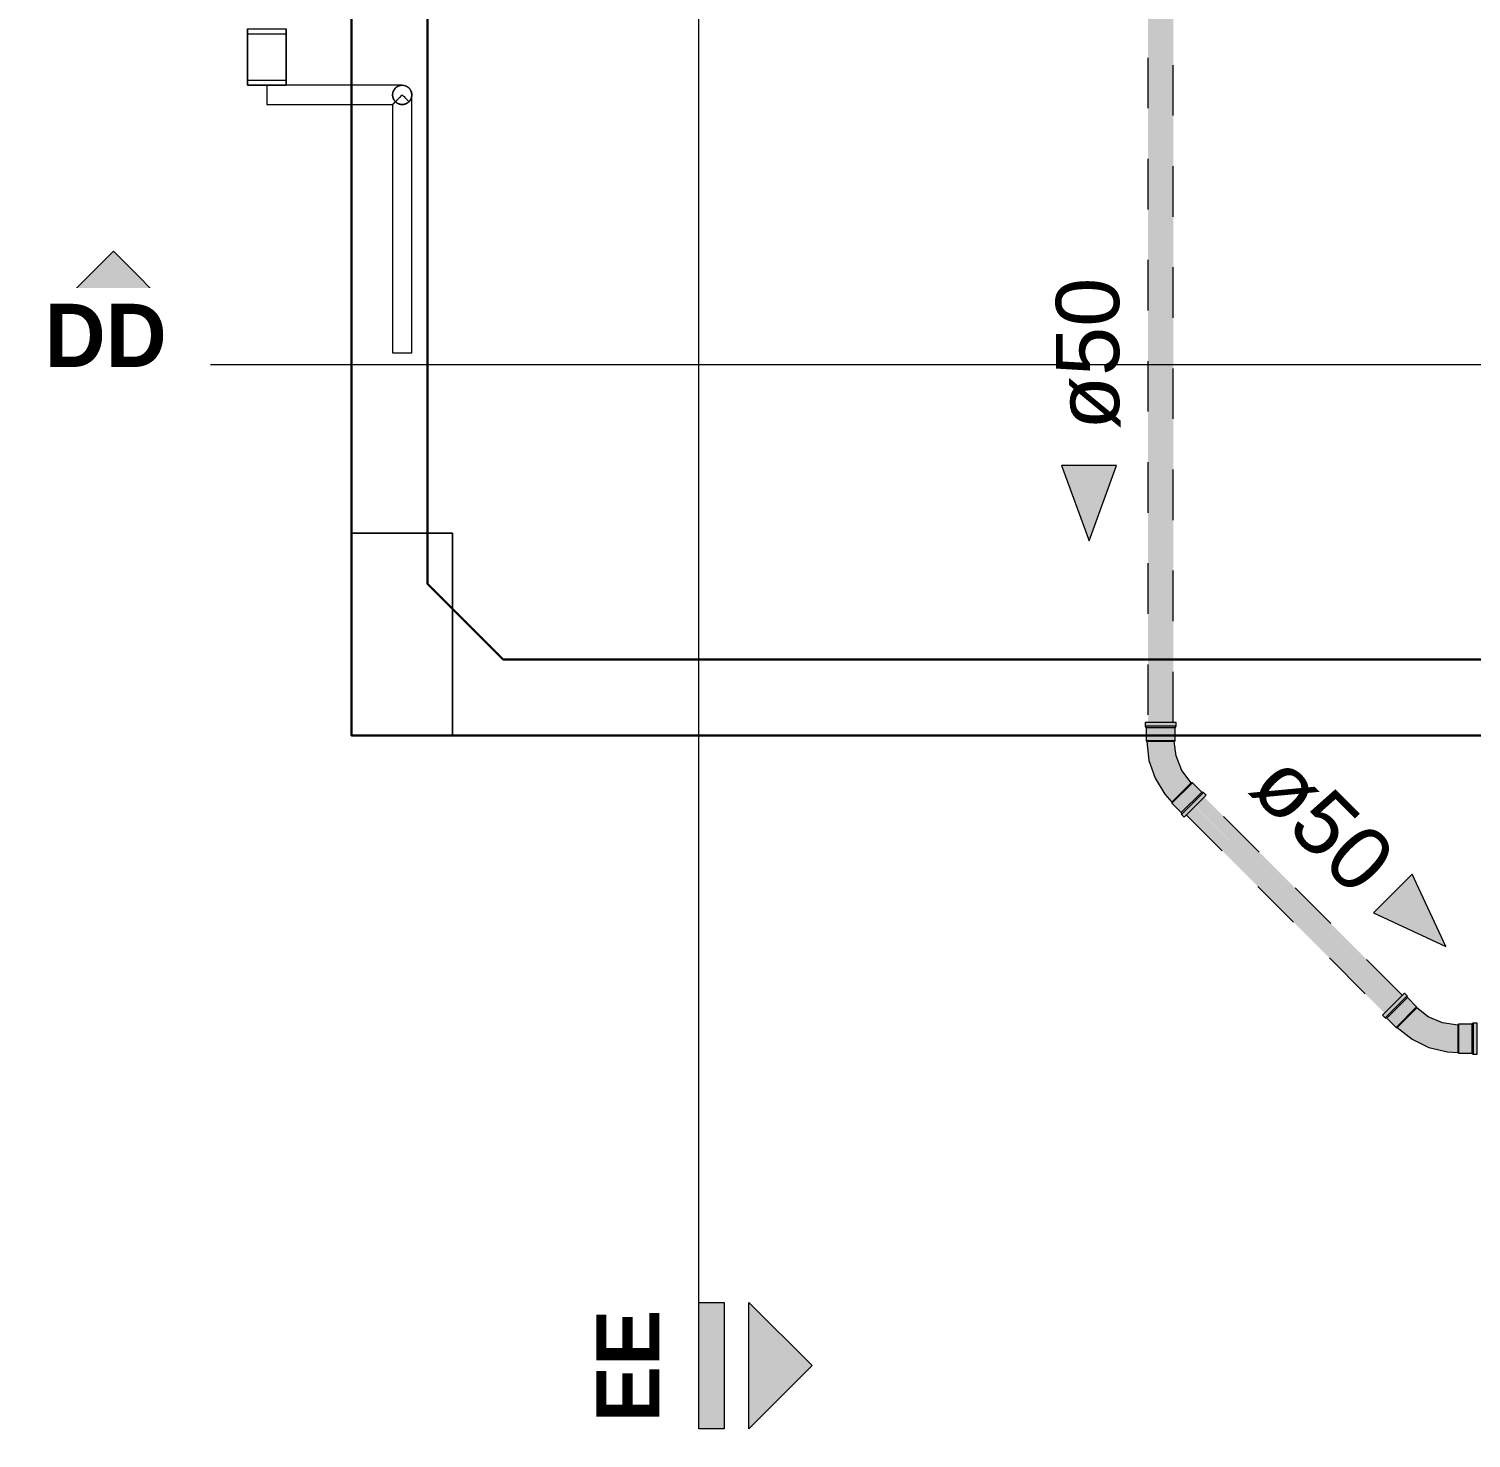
# Model space of a CAD drawing. Header units: metres. Extents: x 147 to 427, y -16 to 162.
# Drawn here: x 146.805 to 149.657, y 92.252 to 95.039 of the extents above; entities that cross this region are included whole.
import ezdxf

# ---------------------------------------------------------------- set-up
doc = ezdxf.new("R2010")
doc.units = ezdxf.units.M
doc.linetypes.add('Aligning Line', pattern=[0.012, 0.006, -0.006])
doc.layers.add('1053_ARQ_BASE_MATADOURO_dwg', color=7, linetype='Continuous', lineweight=5, true_color=0x767676)
doc.layers.add('A-FLOR', color=7, linetype='Continuous', lineweight=9, true_color=0x007f00)
for name, color, linetype, lineweight in [('A-DETL-GENF', 7, 'Continuous', 5), ('A-PAREDE', 7, 'Continuous', 30), ('G-ANNO-SYMB', 7, 'Continuous', 5), ('G-ANNO-TEXT', 7, 'Continuous', 5), ('P-PIPE', 7, 'Continuous', 5), ('P-PIPE-IDEN', 7, 'Continuous', 5), ('Q-SPCQ', 7, 'Continuous', 5), ('S-COLS', 7, 'Continuous', 5)]:
    doc.layers.add(name, color=color, linetype=linetype, lineweight=lineweight)
doc.styles.add('Arial_25', font='arial.ttf', dxfattribs={"height": 0.125})
doc.styles.add('Century Gothic_B', font='GOTHICB.TTF', dxfattribs={"height": 0.125})

# ---------------------------------------------------------------- blocks, each defined once
blk = doc.blocks.new('Pilar retangular - 20 x 40 cm-4014565-RESERVATÓRIOS TÉRREO')
at = {"layer": 'A-DETL-GENF', "color": 253, "true_color": 0xaaaaaa}
for p, q in [((0.1, 0.2), (-0.1, 0.2)), ((-0.1, 0.2), (-0.1, -0.2)), ((0.1, -0.2), (0.1, 0.2)), ((-0.1, -0.2), (0.1, -0.2))]:
    blk.add_line(p, q, dxfattribs=at)
at = {"layer": 'S-COLS', "color": 253, "true_color": 0xacaaae}
for p, q in [((0.1, 0.2), (-0.1, 0.2)), ((-0.1, 0.2), (-0.1, -0.2)), ((0.1, -0.2), (0.1, 0.2)), ((-0.1, -0.2), (0.1, -0.2))]:
    blk.add_line(p, q, dxfattribs=at)
at = {"layer": 'S-COLS', "color": 253, "true_color": 0xadaab1}
for p, q in [((-0.1, -0.2), (-0.1, 0.2)), ((-0.1, 0.2), (0.1, 0.2)), ((0.1, 0.2), (0.1, -0.2)), ((0.1, -0.2), (-0.1, -0.2))]:
    blk.add_line(p, q, dxfattribs=at)
blk = doc.blocks.new('Escada de mão - Padrão-3987826-RESERVATÓRIOS TÉRREO')
at = {"layer": 'Q-SPCQ', "color": 254, "true_color": 0xeaeaea}
for p, q in [((-0.3141, 0.3058), (-0.3041, 0.3058)), ((-0.3141, 0.2296), (-0.3141, 0.3058)), ((-0.3041, 0.3058), (-0.2025, 0.3058)), ((-0.3041, 0.3058), (-0.3041, 0.2296)), ((-0.2025, 0.3058), (-0.2025, 0.2296)), ((-0.3522, 0.2677), (-0.3522, 0.019)), ((-0.3332, 0.2677), (-0.3522, 0.2677)), ((-0.3141, 0.2677), (-0.3332, 0.2677)), ((-0.3141, 0), (-0.3141, 0.2296)), ((-0.3041, 0.2296), (-0.3141, 0.2296)), ((-0.2025, 0.2296), (-0.3041, 0.2296)), ((-0.8431, 0.019), (-0.8431, -0.0191)), ((-0.3522, 0.019), (-0.8431, 0.019)), ((-0.8431, -0.0191), (-0.3332, -0.0191))]:
    blk.add_line(p, q, dxfattribs=at)
at = {"layer": 'Q-SPCQ', "color": 7, "true_color": 0xeeeeee}
for p, q in [((-0.2125, 0.3058), (-0.3141, 0.3058)), ((-0.3141, 0.3058), (-0.3141, 0.2677)), ((-0.3041, 0.3058), (-0.3041, 0.2296)), ((-0.2025, 0.3058), (-0.2125, 0.3058)), ((-0.2125, 0.3058), (-0.2125, 0.2296)), ((-0.2125, 0.3058), (-0.2125, 0.2296)), ((-0.2025, 0.3058), (-0.2025, 0.2777)), ((-0.3522, 0.2677), (-0.3522, 0.019)), ((-0.3141, 0.2677), (-0.3522, 0.2677)), ((-0.3332, 0.2677), (-0.3522, 0.2677)), ((-0.3141, 0.2677), (-0.3332, 0.2677)), ((-0.3141, 0.2296), (-0.3141, 0.2677)), ((-0.2025, 0.2777), (-0.2025, 0.2577)), ((-0.2025, 0.2577), (-0.2025, 0.2296)), ((-0.3141, 0), (-0.3141, 0.2296)), ((-0.3141, 0.2296), (-0.2125, 0.2296)), ((-0.2125, 0.2296), (-0.2025, 0.2296)), ((-0.8431, 0.019), (-0.8431, -0.0191)), ((-0.8431, 0.019), (-0.8431, -0.0191)), ((-0.3522, 0.019), (-0.8431, 0.019)), ((-0.8431, -0.0191), (-0.3332, -0.0191))]:
    blk.add_line(p, q, dxfattribs=at)
at = {"layer": 'Q-SPCQ', "color": 7, "true_color": 0xf1f1f1}
for p, q in [((-0.3516, 0.2677), (-0.3522, 0.2677)), ((-0.3141, 0.2677), (-0.3516, 0.2677)), ((-0.3141, 0.2296), (-0.3141, 0.2677)), ((-0.2025, 0.2777), (-0.2025, 0.2651)), ((-0.2025, 0.2777), (-0.2025, 0.2774)), ((-0.2025, 0.2774), (-0.2025, 0.2577)), ((-0.2025, 0.2651), (-0.2025, 0.2627)), ((-0.2025, 0.2627), (-0.2025, 0.2577)), ((-0.8431, 0.019), (-0.8431, 0.0049)), ((-0.8431, 0.0049), (-0.8431, 0)), ((-0.8431, 0), (-0.8431, -0.0191))]:
    blk.add_line(p, q, dxfattribs=at)
at = {"layer": 'Q-SPCQ', "color": 7, "true_color": 0xf3f3f3}
for p, q in [((-0.3141, 0.2677), (-0.3141, 0.2296)), ((-0.2025, 0.2777), (-0.2025, 0.2774)), ((-0.2025, 0.2777), (-0.2025, 0.2651)), ((-0.2025, 0.2774), (-0.2025, 0.2764)), ((-0.2025, 0.2764), (-0.2025, 0.2748)), ((-0.2025, 0.2748), (-0.2025, 0.2727)), ((-0.2025, 0.2727), (-0.2025, 0.2577)), ((-0.2025, 0.2651), (-0.2025, 0.2627)), ((-0.2025, 0.2627), (-0.2025, 0.2606)), ((-0.2025, 0.2606), (-0.2025, 0.2577))]:
    blk.add_line(p, q, dxfattribs=at)
at = {"layer": 'Q-SPCQ', "color": 7, "true_color": 0xfbfbfb}
for p, q in [((-0.2025, 0.2777), (-0.2025, 0.2703)), ((-0.2025, 0.2777), (-0.2025, 0.2577)), ((-0.2025, 0.2777), (-0.2025, 0.2774)), ((-0.2025, 0.2777), (-0.2025, 0.2577)), ((-0.2025, 0.2777), (-0.2025, 0.2774)), ((-0.2025, 0.2777), (-0.2025, 0.2774)), ((-0.2025, 0.2777), (-0.2025, 0.2748)), ((-0.2025, 0.2777), (-0.2025, 0.2774)), ((-0.2025, 0.2777), (-0.2025, 0.2774)), ((-0.2025, 0.2777), (-0.2025, 0.2774)), ((-0.2025, 0.2777), (-0.2025, 0.2774)), ((-0.2025, 0.2777), (-0.2025, 0.2748)), ((-0.2025, 0.2777), (-0.2025, 0.2774)), ((-0.2025, 0.2777), (-0.2025, 0.2577)), ((-0.2025, 0.2777), (-0.2025, 0.2748)), ((-0.2025, 0.2774), (-0.2025, 0.2727)), ((-0.2025, 0.2774), (-0.2025, 0.2764)), ((-0.2025, 0.2774), (-0.2025, 0.2727)), ((-0.2025, 0.2774), (-0.2025, 0.2748)), ((-0.2025, 0.2774), (-0.2025, 0.2764)), ((-0.2025, 0.2774), (-0.2025, 0.2764)), ((-0.2025, 0.2774), (-0.2025, 0.2764)), ((-0.2025, 0.2774), (-0.2025, 0.2727)), ((-0.2025, 0.2774), (-0.2025, 0.2748)), ((-0.2025, 0.2764), (-0.2025, 0.2727)), ((-0.2025, 0.2764), (-0.2025, 0.2577)), ((-0.2025, 0.2764), (-0.2025, 0.2577)), ((-0.2025, 0.2764), (-0.2025, 0.2727)), ((-0.2025, 0.2748), (-0.2025, 0.2727)), ((-0.2025, 0.2748), (-0.2025, 0.2703)), ((-0.2025, 0.2748), (-0.2025, 0.2703)), ((-0.2025, 0.2748), (-0.2025, 0.2727)), ((-0.2025, 0.2746), (-0.2025, 0.258)), ((-0.2025, 0.2727), (-0.2025, 0.2703)), ((-0.2025, 0.2727), (-0.2025, 0.2627)), ((-0.2025, 0.2727), (-0.2025, 0.2703)), ((-0.2025, 0.2727), (-0.2025, 0.2703)), ((-0.2025, 0.2727), (-0.2025, 0.2577)), ((-0.2025, 0.2727), (-0.2025, 0.2677)), ((-0.2025, 0.2727), (-0.2025, 0.2627)), ((-0.2025, 0.2703), (-0.2025, 0.2606)), ((-0.2025, 0.2703), (-0.2025, 0.2677)), ((-0.2025, 0.2703), (-0.2025, 0.2577)), ((-0.2025, 0.2703), (-0.2025, 0.258)), ((-0.2025, 0.2703), (-0.2025, 0.2651)), ((-0.2025, 0.2703), (-0.2025, 0.2651)), ((-0.2025, 0.2677), (-0.2025, 0.2651)), ((-0.2025, 0.2677), (-0.2025, 0.2627)), ((-0.2025, 0.2651), (-0.2025, 0.2627)), ((-0.2025, 0.2651), (-0.2025, 0.2627)), ((-0.2025, 0.2651), (-0.2025, 0.2627)), ((-0.2025, 0.2627), (-0.2025, 0.2577)), ((-0.2025, 0.2627), (-0.2025, 0.2577)), ((-0.2025, 0.2627), (-0.2025, 0.2606)), ((-0.2025, 0.2627), (-0.2025, 0.259)), ((-0.2025, 0.2627), (-0.2025, 0.2606)), ((-0.2025, 0.2627), (-0.2025, 0.258)), ((-0.2025, 0.2606), (-0.2025, 0.2577)), ((-0.2025, 0.2606), (-0.2025, 0.2577)), ((-0.2025, 0.2606), (-0.2025, 0.258)), ((-0.2025, 0.259), (-0.2025, 0.2577)), ((-0.2025, 0.258), (-0.2025, 0.2577)), ((-0.2025, 0.258), (-0.2025, 0.2577)), ((-0.2025, 0.258), (-0.2025, 0.2577))]:
    blk.add_line(p, q, dxfattribs=at)
at = {"layer": 'Q-SPCQ', "color": 7, "true_color": 0xfafafa}
for p, q in [((-0.2025, 0.2777), (-0.2025, 0.2774)), ((-0.2025, 0.2777), (-0.2025, 0.2774)), ((-0.2025, 0.2774), (-0.2025, 0.2577)), ((-0.2025, 0.2774), (-0.2025, 0.2764)), ((-0.2025, 0.2764), (-0.2025, 0.2703)), ((-0.2025, 0.2703), (-0.2025, 0.2651)), ((-0.2025, 0.2651), (-0.2025, 0.2627)), ((-0.2025, 0.2627), (-0.2025, 0.2577))]:
    blk.add_line(p, q, dxfattribs=at)
at = {"layer": 'Q-SPCQ', "color": 7, "true_color": 0xf9f9f9}
for p, q in [((-0.2025, 0.2777), (-0.2025, 0.2703)), ((-0.2025, 0.2777), (-0.2025, 0.2774)), ((-0.2025, 0.2774), (-0.2025, 0.2577)), ((-0.2025, 0.2703), (-0.2025, 0.2677)), ((-0.2025, 0.2677), (-0.2025, 0.2627)), ((-0.2025, 0.2627), (-0.2025, 0.2577))]:
    blk.add_line(p, q, dxfattribs=at)
at = {"layer": 'Q-SPCQ', "color": 7, "true_color": 0xf8f8f8}
for p, q in [((-0.2025, 0.2777), (-0.2025, 0.2577)), ((-0.2025, 0.2777), (-0.2025, 0.2651)), ((-0.2025, 0.2651), (-0.2025, 0.2577))]:
    blk.add_line(p, q, dxfattribs=at)
at = {"layer": 'Q-SPCQ', "color": 7, "true_color": 0xf7f7f7}
for p, q in [((-0.2025, 0.2777), (-0.2025, 0.2748)), ((-0.2025, 0.2777), (-0.2025, 0.2703)), ((-0.2025, 0.2748), (-0.2025, 0.2727)), ((-0.2025, 0.2727), (-0.2025, 0.2703)), ((-0.2025, 0.2703), (-0.2025, 0.2677)), ((-0.2025, 0.2703), (-0.2025, 0.2606)), ((-0.2025, 0.2677), (-0.2025, 0.258)), ((-0.2025, 0.2606), (-0.2025, 0.2577)), ((-0.2025, 0.258), (-0.2025, 0.2577))]:
    blk.add_line(p, q, dxfattribs=at)
at = {"layer": 'Q-SPCQ', "color": 7, "true_color": 0xf5f5f5}
for p, q in [((-0.2025, 0.2777), (-0.2025, 0.2577)), ((-0.2025, 0.2777), (-0.2025, 0.2774)), ((-0.2025, 0.2774), (-0.2025, 0.2748)), ((-0.2025, 0.2748), (-0.2025, 0.2703)), ((-0.2025, 0.2703), (-0.2025, 0.2677)), ((-0.2025, 0.2677), (-0.2025, 0.2577))]:
    blk.add_line(p, q, dxfattribs=at)
at = {"layer": 'Q-SPCQ', "color": 7, "true_color": 0xf1f1f1}
for radius, start, end in [(0.019, 170.1456, 182.195), (0.0191, 157.6024, 165), (0.0191, 150.01, 157.2981), (0.0191, 145.6789, 150), (0.0191, 124.5673, 145.5307), (0.019, 121.2694, 124.2802), (0.0191, 112.8417, 120), (0.0191, 106.1349, 112.2543), (0.019, 101.3421, 105), (0.0191, 90, 100.4939), (0.0191, 75, 88.9352), (0.0191, 61.7533, 74.487), (0.0191, 42.0484, 45), (0.0191, 27.261, 30), (0.0191, 15.5518, 17.5045), (0.0191, 188.2733, 190.4823), (0.019, 190.9278, 198.4193), (0.0191, 205.2703, 213.2195), (0.019, 221.1332, 228.0953), (0.019, 240, 242.2021), (0.0191, 252.7289, 255)]:
    blk.add_arc((-0.3332, 0), radius, start, end, dxfattribs=at)
at = {"layer": 'Q-SPCQ', "color": 7, "true_color": 0xeeeeee}
for radius, start, end in [(0.019, 165.7843, 168.7626), (0.019, 270, 13.4199), (0.0191, 46.4529, 59.9186), (0.0191, 31.6885, 42.0484), (0.0191, 17.5045, 27.261), (0.0191, 182.195, 188.2733), (0.019, 198.4193, 201.7369), (0.0191, 202.0497, 205.2703), (0.019, 213.6615, 221.1332), (0.019, 228.0953, 235.9898), (0.0191, 242.5977, 246.9918), (0.0191, 247.3051, 251.442), (0.019, 256.642, 258.5809), (0.0191, 258.6961, 270)]:
    blk.add_arc((-0.3332, 0), radius, start, end, dxfattribs=at)
at = {"layer": 'Q-SPCQ', "color": 7, "true_color": 0xf5f5f5}
blk.add_open_spline([(-0.3522, 0.019), (-0.3522, 0.019), (-0.352, 0.0189), (-0.3518, 0.0186)], degree=3, dxfattribs=at)
at = {"layer": 'Q-SPCQ', "color": 7, "true_color": 0xf1f1f1}
for points in [[(-0.3518, 0.0186), (-0.352, 0.0189), (-0.3522, 0.019), (-0.3522, 0.019)], [(-0.32, 0.0138), (-0.3203, 0.0141), (-0.3208, 0.0145), (-0.3217, 0.0152), (-0.3226, 0.0159), (-0.3233, 0.0163), (-0.3236, 0.0165)], [(-0.3145, 0.0037), (-0.3145, 0.004), (-0.3146, 0.0043), (-0.3147, 0.0046)], [(-0.3141, 0), (-0.3141, 0.0012), (-0.3142, 0.0024), (-0.3145, 0.0037)], [(-0.3491, -0.0104), (-0.3489, -0.0108), (-0.3486, -0.0111), (-0.3484, -0.0115)], [(-0.3422, -0.0167), (-0.3419, -0.0169), (-0.3416, -0.0171), (-0.3413, -0.0172)], [(-0.3369, -0.0187), (-0.338, -0.0185), (-0.3391, -0.0181), (-0.3402, -0.0177)], [(-0.3373, -0.0186), (-0.3376, -0.0185), (-0.3379, -0.0185), (-0.3382, -0.0184)], [(-0.3369, -0.0187), (-0.3356, -0.0189), (-0.3344, -0.0191), (-0.3332, -0.0191)], [(-0.3332, -0.0191), (-0.3343, -0.0191), (-0.3355, -0.0189), (-0.3367, -0.0187)]]:
    blk.add_open_spline(points, degree=3, dxfattribs=at)
for points, knots in [([(-0.3516, 0.0184), (-0.3516, 0.0185), (-0.3518, 0.0186), (-0.3521, 0.0189), (-0.3522, 0.019), (-0.3522, 0.019)], [0.6907402, 0.6907402, 0.6907402, 0.6907402, 0.75, 0.8333333, 1, 1, 1, 1]), ([(-0.3519, 0.0036), (-0.352, 0.0029), (-0.3522, 0.0013), (-0.3522, -0.0011), (-0.352, -0.0028), (-0.3519, -0.0035)], [0.2396791, 0.2396791, 0.2396791, 0.2396791, 0.2777778, 0.3333333, 0.3759902, 0.3759902, 0.3759902, 0.3759902]), ([(-0.3507, 0.0073), (-0.3508, 0.0072), (-0.351, 0.0068), (-0.3513, 0.0058), (-0.3516, 0.0047), (-0.3518, 0.004), (-0.3518, 0.0037)], [0.16210106, 0.16210106, 0.16210106, 0.16210106, 0.16666667, 0.19444444, 0.22222222, 0.23687746, 0.23687746, 0.23687746, 0.23687746]), ([(-0.347, 0.0138), (-0.3476, 0.0145), (-0.3486, 0.0155), (-0.3496, 0.0165), (-0.3502, 0.017), (-0.3506, 0.0174), (-0.3509, 0.0178), (-0.3513, 0.0181), (-0.3515, 0.0183), (-0.3516, 0.0184)], [0.0399087, 0.0399087, 0.0399087, 0.0399087, 0.25, 0.375, 0.4375, 0.5, 0.5625, 0.625, 0.6943406, 0.6943406, 0.6943406, 0.6943406]), ([(-0.3497, 0.0165), (-0.35, 0.0168), (-0.3505, 0.0173), (-0.3511, 0.0179), (-0.3513, 0.0182), (-0.3515, 0.0183)], [0.3641023, 0.3641023, 0.3641023, 0.3641023, 0.5, 0.5833333, 0.6666667, 0.6666667, 0.6666667, 0.6666667]), ([(-0.3489, 0.0108), (-0.3489, 0.0107), (-0.3492, 0.0103), (-0.3497, 0.0095), (-0.3502, 0.0085), (-0.3506, 0.0077), (-0.3507, 0.0074)], [0.07904178, 0.07904178, 0.07904178, 0.07904178, 0.08333333, 0.11111111, 0.13888889, 0.16006399, 0.16006399, 0.16006399, 0.16006399]), ([(-0.347, 0.0139), (-0.3474, 0.0143), (-0.3482, 0.0151), (-0.349, 0.0159), (-0.3495, 0.0163)], [0.0411024, 0.0411024, 0.0411024, 0.0411024, 0.1666667, 0.3333333, 0.3333333, 0.3333333, 0.3333333]), ([(-0.3466, 0.0135), (-0.3472, 0.0129), (-0.348, 0.0121), (-0.3487, 0.0111), (-0.3489, 0.0108)], [0, 0, 0, 0, 0.05555556, 0.07794534, 0.07794534, 0.07794534, 0.07794534]), ([(-0.344, 0.0157), (-0.3443, 0.0155), (-0.3453, 0.0148), (-0.3461, 0.014), (-0.3466, 0.0135)], [0.7467719, 0.7467719, 0.7467719, 0.7467719, 0.8333333, 1, 1, 1, 1]), ([(-0.3406, 0.0175), (-0.3407, 0.0175), (-0.3415, 0.0171), (-0.3426, 0.0165), (-0.3436, 0.0159), (-0.3439, 0.0157)], [0.4828189, 0.4828189, 0.4828189, 0.4828189, 0.5, 0.6666667, 0.7397379, 0.7397379, 0.7397379, 0.7397379]), ([(-0.3369, 0.0187), (-0.337, 0.0186), (-0.3375, 0.0185), (-0.3384, 0.0183), (-0.3395, 0.018), (-0.3402, 0.0177), (-0.3404, 0.0176)], [0.2354348, 0.2354348, 0.2354348, 0.2354348, 0.25, 0.3333333, 0.4166667, 0.4697234, 0.4697234, 0.4697234, 0.4697234]), ([(-0.3332, 0.019), (-0.3341, 0.019), (-0.3353, 0.0189), (-0.3364, 0.0188), (-0.3367, 0.0187)], [0, 0, 0, 0, 0.1666667, 0.2178681, 0.2178681, 0.2178681, 0.2178681]), ([(-0.3282, 0.0184), (-0.3286, 0.0185), (-0.3293, 0.0187), (-0.3308, 0.0189), (-0.332, 0.019), (-0.3328, 0.019)], [0.8615549, 0.8615549, 0.8615549, 0.8615549, 0.8928571, 0.9285714, 0.9901726, 0.9901726, 0.9901726, 0.9901726]), ([(-0.3241, 0.0168), (-0.3243, 0.0169), (-0.3248, 0.0171), (-0.3257, 0.0176), (-0.3269, 0.018), (-0.3277, 0.0183), (-0.3281, 0.0184)], [0.7321772, 0.7321772, 0.7321772, 0.7321772, 0.75, 0.7857143, 0.8214286, 0.8571429, 0.8571429, 0.8571429, 0.8571429]), ([(-0.3168, 0.0098), (-0.317, 0.0101), (-0.3174, 0.0107), (-0.3179, 0.0115), (-0.3186, 0.0123), (-0.3192, 0.0129), (-0.3195, 0.0133), (-0.3196, 0.0134)], [0.3928571, 0.3928571, 0.3928571, 0.3928571, 0.4285714, 0.4642857, 0.5, 0.5357143, 0.5522411, 0.5522411, 0.5522411, 0.5522411]), ([(-0.3147, 0.0049), (-0.3149, 0.0057), (-0.3154, 0.0071), (-0.3161, 0.0085), (-0.3165, 0.0092), (-0.3166, 0.0094)], [0.1910682, 0.1910682, 0.1910682, 0.1910682, 0.2857143, 0.3571429, 0.3727917, 0.3727917, 0.3727917, 0.3727917]), ([(-0.3518, -0.0037), (-0.3518, -0.0038), (-0.3517, -0.0045), (-0.3514, -0.0056), (-0.3511, -0.0064), (-0.3509, -0.0069)], [0.37890639, 0.37890639, 0.37890639, 0.37890639, 0.38888889, 0.41666667, 0.44444444, 0.44444444, 0.44444444, 0.44444444]), ([(-0.3508, -0.0071), (-0.3507, -0.0075), (-0.3504, -0.0082), (-0.3498, -0.0093), (-0.3493, -0.0101), (-0.3491, -0.0104)], [0.44985926, 0.44985926, 0.44985926, 0.44985926, 0.47222222, 0.5, 0.52777778, 0.52777778, 0.52777778, 0.52777778]), ([(-0.3484, -0.0115), (-0.3481, -0.0118), (-0.3476, -0.0124), (-0.3468, -0.0133), (-0.3461, -0.0139), (-0.3458, -0.0143), (-0.3457, -0.0143)], [0.55555556, 0.55555556, 0.55555556, 0.55555556, 0.58333333, 0.61111111, 0.63888889, 0.64643014, 0.64643014, 0.64643014, 0.64643014]), ([(-0.3439, -0.0157), (-0.3442, -0.0155), (-0.3446, -0.0152), (-0.345, -0.0149), (-0.3451, -0.0149)], [0.3, 0.3, 0.3, 0.3, 0.325, 0.33429546, 0.33429546, 0.33429546, 0.33429546]), ([(-0.345, -0.0149), (-0.3449, -0.015), (-0.3447, -0.0152), (-0.3445, -0.0153), (-0.3445, -0.0153)], [0.66666667, 0.66666667, 0.66666667, 0.66666667, 0.68055556, 0.68398516, 0.68398516, 0.68398516, 0.68398516]), ([(-0.3444, -0.0154), (-0.3443, -0.0155), (-0.3439, -0.0157), (-0.3432, -0.0162), (-0.3426, -0.0166), (-0.3422, -0.0167)], [0.68763029, 0.68763029, 0.68763029, 0.68763029, 0.69444444, 0.72222222, 0.75, 0.75, 0.75, 0.75]), ([(-0.3405, -0.0176), (-0.3411, -0.0173), (-0.342, -0.0169), (-0.343, -0.0163), (-0.3434, -0.0161), (-0.3435, -0.016)], [0.2, 0.2, 0.2, 0.2, 0.25, 0.275, 0.28809788, 0.28809788, 0.28809788, 0.28809788]), ([(-0.3405, -0.0176), (-0.3404, -0.0176), (-0.34, -0.0178), (-0.3393, -0.0181), (-0.3386, -0.0183), (-0.3382, -0.0184)], [0.80069514, 0.80069514, 0.80069514, 0.80069514, 0.80555556, 0.83333333, 0.86266673, 0.86266673, 0.86266673, 0.86266673])]:
    blk.add_open_spline(points, degree=3, knots=knots, dxfattribs=at)
at = {"layer": 'Q-SPCQ', "color": 254, "true_color": 0xeaeaea}
for points, knots in [([(-0.3522, 0.019), (-0.3522, 0.019), (-0.3521, 0.0189), (-0.3518, 0.0187), (-0.3515, 0.0184), (-0.3511, 0.018), (-0.3507, 0.0176), (-0.3502, 0.017), (-0.3496, 0.0165), (-0.349, 0.0159), (-0.3484, 0.0152), (-0.3477, 0.0145), (-0.347, 0.0138), (-0.3462, 0.0131), (-0.3452, 0.012), (-0.3441, 0.011), (-0.343, 0.0098), (-0.3419, 0.0087), (-0.3398, 0.0067), (-0.3368, 0.0037), (-0.3344, 0.0012), (-0.3332, 0)], [0, 0, 0, 0, 0.071429, 0.107143, 0.142857, 0.178571, 0.214286, 0.25, 0.285714, 0.321429, 0.357143, 0.392857, 0.428571, 0.464286, 0.5, 0.571429, 0.607143, 0.642857, 0.714286, 0.857143, 1, 1, 1, 1]), ([(-0.3332, 0), (-0.3343, -0.0012), (-0.3367, -0.0036), (-0.3396, -0.0065), (-0.3419, -0.0087), (-0.3441, -0.0109), (-0.3457, -0.0125), (-0.3466, -0.0135)], [0, 0, 0, 0, 0.25, 0.5, 0.625, 0.75, 1, 1, 1, 1]), ([(-0.3141, 0), (-0.3141, -0.0004), (-0.3141, -0.0012), (-0.3142, -0.0025), (-0.3145, -0.0037), (-0.3147, -0.0049), (-0.3151, -0.0061), (-0.3155, -0.0073), (-0.3161, -0.0084), (-0.3166, -0.0095), (-0.3173, -0.0106), (-0.3183, -0.0119), (-0.3194, -0.0132), (-0.3206, -0.0143), (-0.3219, -0.0154), (-0.3236, -0.0165), (-0.3258, -0.0177), (-0.329, -0.0187), (-0.3315, -0.0191), (-0.3332, -0.0191)], [0.5, 0.5, 0.5, 0.5, 0.5208333, 0.5416667, 0.5625, 0.5833333, 0.6041667, 0.625, 0.6458333, 0.6666667, 0.6875, 0.7083333, 0.75, 0.7708333, 0.7916667, 0.8333333, 0.875, 0.9166667, 1, 1, 1, 1])]:
    blk.add_open_spline(points, degree=3, knots=knots, dxfattribs=at)
at = {"layer": 'Q-SPCQ', "color": 7, "true_color": 0xeeeeee}
for points, knots in [([(-0.3519, -0.0035), (-0.352, -0.0028), (-0.3522, -0.0011), (-0.3522, 0.0011), (-0.352, 0.0028), (-0.3519, 0.0034), (-0.3519, 0.0036)], [0.6240098, 0.6240098, 0.6240098, 0.6240098, 0.6666667, 0.7222222, 0.75, 0.7603209, 0.7603209, 0.7603209, 0.7603209]), ([(-0.3522, 0.0004), (-0.3522, 0.0013), (-0.3521, 0.0024), (-0.3519, 0.0034), (-0.3519, 0.0036)], [0.7, 0.7, 0.7, 0.7, 0.75, 0.76109369, 0.76109369, 0.76109369, 0.76109369]), ([(-0.3518, 0.0037), (-0.3518, 0.004), (-0.3516, 0.0047), (-0.3513, 0.0058), (-0.351, 0.0068), (-0.3508, 0.0072), (-0.3507, 0.0073)], [0.76312254, 0.76312254, 0.76312254, 0.76312254, 0.77777778, 0.80555556, 0.83333333, 0.83789894, 0.83789894, 0.83789894, 0.83789894]), ([(-0.3518, 0.0037), (-0.3517, 0.0044), (-0.3514, 0.0054), (-0.3511, 0.0065), (-0.3508, 0.0071), (-0.3507, 0.0073)], [0.76392947, 0.76392947, 0.76392947, 0.76392947, 0.8, 0.825, 0.83746869, 0.83746869, 0.83746869, 0.83746869]), ([(-0.3507, 0.0074), (-0.3506, 0.0077), (-0.3502, 0.0085), (-0.3496, 0.0096), (-0.3491, 0.0104), (-0.3489, 0.0108)], [0.83993601, 0.83993601, 0.83993601, 0.83993601, 0.86111111, 0.88888889, 0.92095822, 0.92095822, 0.92095822, 0.92095822]), ([(-0.3507, 0.0074), (-0.3506, 0.0075), (-0.3502, 0.0084), (-0.3496, 0.0096), (-0.3491, 0.0105), (-0.3489, 0.0107)], [0.83957716, 0.83957716, 0.83957716, 0.83957716, 0.85, 0.9, 0.91985946, 0.91985946, 0.91985946, 0.91985946]), ([(-0.3489, 0.0108), (-0.3486, 0.0111), (-0.3479, 0.0121), (-0.3471, 0.013), (-0.3466, 0.0135)], [0.92098468, 0.92098468, 0.92098468, 0.92098468, 0.95, 1, 1, 1, 1]), ([(-0.3488, 0.0108), (-0.3487, 0.0111), (-0.348, 0.0121), (-0.3472, 0.0129), (-0.3466, 0.0135)], [0.92205466, 0.92205466, 0.92205466, 0.92205466, 0.94444444, 1, 1, 1, 1]), ([(-0.3466, 0.0135), (-0.3461, 0.014), (-0.3453, 0.0148), (-0.3443, 0.0155), (-0.344, 0.0157)], [0, 0, 0, 0, 0.1666667, 0.2532281, 0.2532281, 0.2532281, 0.2532281]), ([(-0.3439, 0.0157), (-0.3435, 0.016), (-0.3424, 0.0167), (-0.3413, 0.0172), (-0.3405, 0.0176)], [0.2382187, 0.2382187, 0.2382187, 0.2382187, 0.3333333, 0.4924068, 0.4924068, 0.4924068, 0.4924068]), ([(-0.3439, 0.0157), (-0.3436, 0.0159), (-0.3426, 0.0165), (-0.3415, 0.0171), (-0.3407, 0.0175), (-0.3406, 0.0175)], [0.2602621, 0.2602621, 0.2602621, 0.2602621, 0.3333333, 0.5, 0.5171811, 0.5171811, 0.5171811, 0.5171811]), ([(-0.3404, 0.0176), (-0.3402, 0.0177), (-0.3395, 0.018), (-0.3384, 0.0183), (-0.3375, 0.0185), (-0.337, 0.0186), (-0.3369, 0.0187)], [0.5302766, 0.5302766, 0.5302766, 0.5302766, 0.5833333, 0.6666667, 0.75, 0.7645652, 0.7645652, 0.7645652, 0.7645652]), ([(-0.3404, 0.0176), (-0.3396, 0.0179), (-0.3385, 0.0183), (-0.3373, 0.0186), (-0.3369, 0.0187)], [0.505461, 0.505461, 0.505461, 0.505461, 0.6666667, 0.7479539, 0.7479539, 0.7479539, 0.7479539]), ([(-0.3367, 0.0187), (-0.3364, 0.0188), (-0.3353, 0.0189), (-0.3341, 0.019), (-0.3332, 0.019)], [0.7821319, 0.7821319, 0.7821319, 0.7821319, 0.8333333, 1, 1, 1, 1]), ([(-0.3328, 0.019), (-0.332, 0.019), (-0.3308, 0.0189), (-0.3293, 0.0187), (-0.3286, 0.0185), (-0.3282, 0.0184)], [0.0098274, 0.0098274, 0.0098274, 0.0098274, 0.0714286, 0.1071429, 0.1384451, 0.1384451, 0.1384451, 0.1384451]), ([(-0.3328, 0.019), (-0.3313, 0.019), (-0.3289, 0.0187), (-0.326, 0.0177), (-0.3247, 0.0171), (-0.3241, 0.0168)], [0.0059158, 0.0059158, 0.0059158, 0.0059158, 0.0833333, 0.125, 0.1569264, 0.1569264, 0.1569264, 0.1569264]), ([(-0.3281, 0.0184), (-0.3277, 0.0183), (-0.3269, 0.018), (-0.3257, 0.0176), (-0.3248, 0.0171), (-0.3243, 0.0169), (-0.3241, 0.0168)], [0.1428571, 0.1428571, 0.1428571, 0.1428571, 0.1785714, 0.2142857, 0.25, 0.2678228, 0.2678228, 0.2678228, 0.2678228]), ([(-0.3236, 0.0165), (-0.3229, 0.0161), (-0.3219, 0.0154), (-0.3207, 0.0144), (-0.3202, 0.014), (-0.32, 0.0138)], [0.16666667, 0.16666667, 0.16666667, 0.16666667, 0.20833333, 0.22916667, 0.24192838, 0.24192838, 0.24192838, 0.24192838]), ([(-0.3197, 0.0135), (-0.3191, 0.0129), (-0.3181, 0.0117), (-0.3172, 0.0104), (-0.3168, 0.0098)], [0.25, 0.25, 0.25, 0.25, 0.29166667, 0.32752426, 0.32752426, 0.32752426, 0.32752426]), ([(-0.3196, 0.0134), (-0.3195, 0.0133), (-0.3192, 0.0129), (-0.3184, 0.012), (-0.3175, 0.011), (-0.317, 0.0101), (-0.3168, 0.0098)], [0.4477589, 0.4477589, 0.4477589, 0.4477589, 0.4642857, 0.5, 0.5714286, 0.6071429, 0.6071429, 0.6071429, 0.6071429]), ([(-0.3167, 0.0095), (-0.3164, 0.0092), (-0.3161, 0.0084), (-0.3155, 0.0073), (-0.3151, 0.0062), (-0.3149, 0.0054), (-0.3148, 0.0051)], [0.33333333, 0.33333333, 0.33333333, 0.33333333, 0.35416667, 0.375, 0.39583333, 0.41360085, 0.41360085, 0.41360085, 0.41360085]), ([(-0.3166, 0.0094), (-0.3165, 0.0092), (-0.3161, 0.0085), (-0.3154, 0.0071), (-0.3149, 0.0057), (-0.3147, 0.0049)], [0.6272083, 0.6272083, 0.6272083, 0.6272083, 0.6428571, 0.7142857, 0.8089318, 0.8089318, 0.8089318, 0.8089318]), ([(-0.3147, 0.0046), (-0.3146, 0.0043), (-0.3142, 0.0028), (-0.3141, 0.0012), (-0.3141, 0)], [0.8180062, 0.8180062, 0.8180062, 0.8180062, 0.8571429, 1, 1, 1, 1]), ([(-0.3519, -0.0035), (-0.352, -0.0031), (-0.3521, -0.0019), (-0.3522, -0.0007), (-0.3522, 0)], [0.62508396, 0.62508396, 0.62508396, 0.62508396, 0.65, 0.69174959, 0.69174959, 0.69174959, 0.69174959]), ([(-0.3508, -0.0071), (-0.351, -0.0067), (-0.3513, -0.006), (-0.3516, -0.0048), (-0.3518, -0.004), (-0.3519, -0.0036)], [0.55, 0.55, 0.55, 0.55, 0.575, 0.6, 0.62225021, 0.62225021, 0.62225021, 0.62225021]), ([(-0.3509, -0.0069), (-0.3511, -0.0064), (-0.3514, -0.0056), (-0.3517, -0.0045), (-0.3518, -0.0038), (-0.3518, -0.0037)], [0.55555556, 0.55555556, 0.55555556, 0.55555556, 0.58333333, 0.61111111, 0.62109361, 0.62109361, 0.62109361, 0.62109361]), ([(-0.3491, -0.0104), (-0.3493, -0.0101), (-0.3498, -0.0093), (-0.3504, -0.0082), (-0.3507, -0.0075), (-0.3508, -0.0071)], [0.47222222, 0.47222222, 0.47222222, 0.47222222, 0.5, 0.52777778, 0.55014074, 0.55014074, 0.55014074, 0.55014074]), ([(-0.3491, -0.0105), (-0.3491, -0.0104), (-0.3493, -0.01), (-0.3498, -0.0093), (-0.3503, -0.0083), (-0.3507, -0.0075), (-0.3508, -0.0071)], [0.47081736, 0.47081736, 0.47081736, 0.47081736, 0.475, 0.5, 0.525, 0.55, 0.55, 0.55, 0.55]), ([(-0.3457, -0.0143), (-0.3458, -0.0143), (-0.3461, -0.0139), (-0.3468, -0.0133), (-0.3476, -0.0124), (-0.3484, -0.0115), (-0.3489, -0.0108), (-0.3491, -0.0104)], [0.3535699, 0.3535699, 0.3535699, 0.3535699, 0.3611111, 0.3888889, 0.4166667, 0.4444444, 0.4722222, 0.4722222, 0.4722222, 0.4722222]), ([(-0.3471, -0.013), (-0.3474, -0.0127), (-0.3478, -0.0121), (-0.3485, -0.0113), (-0.3489, -0.0108), (-0.349, -0.0105)], [0.4, 0.4, 0.4, 0.4, 0.425, 0.45, 0.46964234, 0.46964234, 0.46964234, 0.46964234]), ([(-0.3451, -0.0149), (-0.3452, -0.0147), (-0.3457, -0.0144), (-0.3462, -0.0139), (-0.3465, -0.0136), (-0.3466, -0.0135)], [0.33429546, 0.33429546, 0.33429546, 0.33429546, 0.35, 0.375, 0.38306188, 0.38306188, 0.38306188, 0.38306188]), ([(-0.3422, -0.0167), (-0.3426, -0.0166), (-0.3432, -0.0162), (-0.3439, -0.0157), (-0.3443, -0.0155), (-0.3444, -0.0154)], [0.25, 0.25, 0.25, 0.25, 0.27777778, 0.30555556, 0.31236971, 0.31236971, 0.31236971, 0.31236971]), ([(-0.3435, -0.016), (-0.343, -0.0163), (-0.342, -0.0169), (-0.3409, -0.0174), (-0.3404, -0.0176)], [0.25, 0.25, 0.25, 0.25, 0.375, 0.4810369, 0.4810369, 0.4810369, 0.4810369]), ([(-0.3382, -0.0184), (-0.3386, -0.0183), (-0.3393, -0.0181), (-0.34, -0.0178), (-0.3404, -0.0176), (-0.3405, -0.0176)], [0.13733327, 0.13733327, 0.13733327, 0.13733327, 0.16666667, 0.19444444, 0.19930486, 0.19930486, 0.19930486, 0.19930486])]:
    blk.add_open_spline(points, degree=3, knots=knots, dxfattribs=at)
at = {"layer": 'Q-SPCQ', "color": 7, "true_color": 0xf5f5f5}
blk.add_open_spline([(-0.3516, 0.0184), (-0.3515, 0.0183), (-0.3512, 0.018), (-0.3507, 0.0176), (-0.3502, 0.017), (-0.3496, 0.0165), (-0.3486, 0.0155), (-0.3476, 0.0145), (-0.347, 0.0138)], degree=3, knots=[0.3056594, 0.3056594, 0.3056594, 0.3056594, 0.375, 0.5, 0.5625, 0.625, 0.75, 0.9600913, 0.9600913, 0.9600913, 0.9600913], dxfattribs=at)
at = {"layer": 'Q-SPCQ', "color": 7, "true_color": 0xeeeeee}
for points in [[(-0.3466, 0.0135), (-0.3458, 0.0143), (-0.3449, 0.015), (-0.344, 0.0157)], [(-0.3366, 0.0187), (-0.3355, 0.0189), (-0.3343, 0.019), (-0.3332, 0.019)], [(-0.3236, 0.0165), (-0.3233, 0.0163), (-0.3226, 0.0159), (-0.3217, 0.0152), (-0.3208, 0.0145), (-0.3203, 0.0141), (-0.32, 0.0138)], [(-0.3147, 0.0049), (-0.3146, 0.0045), (-0.3145, 0.0037), (-0.3142, 0.0025), (-0.3141, 0.0012), (-0.3141, 0.0004), (-0.3141, 0)], [(-0.3466, -0.0135), (-0.3457, -0.0144), (-0.3447, -0.0152), (-0.3437, -0.0158)], [(-0.3445, -0.0153), (-0.3447, -0.0152), (-0.3449, -0.015), (-0.345, -0.0149)], [(-0.3413, -0.0172), (-0.3416, -0.0171), (-0.3419, -0.0169), (-0.3422, -0.0167)], [(-0.3402, -0.0177), (-0.3391, -0.0181), (-0.338, -0.0185), (-0.3369, -0.0187)], [(-0.3332, -0.0191), (-0.3344, -0.0191), (-0.3356, -0.0189), (-0.3369, -0.0187)], [(-0.3367, -0.0187), (-0.3355, -0.0189), (-0.3343, -0.0191), (-0.3332, -0.0191)]]:
    blk.add_open_spline(points, degree=3, dxfattribs=at)
at = {"layer": 'Q-SPCQ', "color": 254, "true_color": 0xeaeaea}
blk.add_open_spline([(-0.3332, -0.0191), (-0.3344, -0.0191), (-0.3369, -0.0188), (-0.3405, -0.0177), (-0.3438, -0.0159), (-0.3457, -0.0144), (-0.3466, -0.0135)], degree=3, dxfattribs=at)
at = {"layer": 'Q-SPCQ', "color": 7, "true_color": 0xf3f3f3}
blk.add_open_spline([(-0.3382, -0.0184), (-0.3379, -0.0185), (-0.3376, -0.0185), (-0.3373, -0.0186)], degree=3, dxfattribs=at)
blk = doc.blocks.new('AF_Soldavel_Curva 45_90 - Standard-3646013-RESERVATÓRIOS TÉRREO')
at = {"layer": 'P-PIPE', "true_color": 0x69503c}
for points in [[(0.085, 0.0415), (0.0903, 0.0468), (0.0468, 0.0903), (0.0415, 0.085), (0.0842, 0.0422)], [(0.0608, 0.0224), (0.0224, 0.0608), (-0.0014, 0.0425), (-0.0291, 0.0311), (-0.0588, 0.0272), (-0.0584, -0.0271), (-0.0143, -0.0211), (0.027, -0.0036), (0.0461, 0.01), (0.0587, 0.0207)], [(0.0631, 0.0225), (0.0814, 0.0408), (0.0408, 0.0814), (0.0225, 0.0631), (0.0625, 0.0231)], [(0.085, 0.0415), (0.0415, 0.085), (0.0408, 0.0814), (0.0818, 0.0409)], [(-0.0894, -0.0307), (-0.0894, 0.0307), (-0.0969, 0.0307), (-0.0969, -0.0307), (-0.0902, -0.0307)], [(-0.0864, -0.0287), (-0.0864, 0.0286), (-0.0894, 0.0307), (-0.0894, -0.0307), (-0.0883, -0.03)], [(-0.0605, -0.0287), (-0.0605, 0.0286), (-0.0864, 0.0286), (-0.0864, -0.0287), (-0.0622, -0.0287)], [(-0.0588, -0.0272), (-0.0588, 0.0272), (-0.0605, 0.0286), (-0.0605, -0.0287), (-0.0596, -0.0278)], [(0.0258, -0.0045), (-0.0045, -0.0175), (0.0104, -0.0115), (0.0248, -0.0049)]]:
    blk.add_hatch(color=27, dxfattribs=at).paths.add_polyline_path(points)
h = blk.add_hatch(color=27, dxfattribs=at)
h.paths.add_polyline_path([(0.0618, 0.0238), (0.0225, 0.0624), (0.0226, 0.0605), (0.0596, 0.0236), (0.0609, 0.0237)])
h.paths.add_polyline_path([(0.0631, 0.0225), (0.0618, 0.0238), (0.0602, 0.023), (0.0608, 0.0224), (0.0619, 0.0225)])
at = {"layer": 'P-PIPE'}
for p, q in [((0.0468, 0.0903), (0.0415, 0.085)), ((0.0903, 0.0468), (0.0468, 0.0903)), ((0.0225, 0.0631), (0.0224, 0.0608)), ((0.0224, 0.0608), (0.0608, 0.0224)), ((0.0408, 0.0814), (0.0225, 0.0631)), ((0.0225, 0.0631), (0.0631, 0.0225)), ((0.0415, 0.085), (0.0408, 0.0814)), ((0.0408, 0.0814), (0.0814, 0.0408)), ((0.0415, 0.085), (0.085, 0.0415)), ((-0.0894, 0.0307), (-0.0969, 0.0307)), ((-0.0969, 0.0307), (-0.0969, -0.0307)), ((-0.0864, 0.0286), (-0.0894, 0.0307)), ((-0.0894, 0.0307), (-0.0894, -0.0307)), ((-0.0605, 0.0286), (-0.0864, 0.0286)), ((-0.0864, 0.0286), (-0.0864, -0.0287)), ((-0.0588, 0.0272), (-0.0605, 0.0286)), ((-0.0605, 0.0286), (-0.0605, -0.0287)), ((0.0631, 0.0225), (0.0814, 0.0408)), ((0.0814, 0.0408), (0.085, 0.0415)), ((0.085, 0.0415), (0.0903, 0.0468)), ((-0.0588, 0.0272), (-0.0588, -0.0272)), ((0.0608, 0.0224), (0.0631, 0.0225)), ((-0.0605, -0.0287), (-0.0588, -0.0272)), ((-0.0969, -0.0307), (-0.0894, -0.0307)), ((-0.0894, -0.0307), (-0.0864, -0.0287)), ((-0.0864, -0.0287), (-0.0605, -0.0287))]:
    blk.add_line(p, q, dxfattribs=at)
at = {"layer": 'P-PIPE', "flags": 128}
for points in [[(0.0224, 0.0608), (-0.002, 0.0422), (-0.0305, 0.0307), (-0.0588, 0.0272)], [(-0.0588, -0.0272), (-0.0217, -0.023), (0.0136, -0.0109), (0.0453, 0.0087), (0.0608, 0.0224)]]:
    blk.add_lwpolyline(points, dxfattribs=at)
blk = doc.blocks.new('AF_Soldavel_Curva 45_90 - Standard-V2-RESERVATÓRIOS TÉRREO')
at = {"layer": 'P-PIPE', "true_color": 0x69503c}
for points in [[(0.0903, 0.0468), (0.0468, 0.0903), (0.0415, 0.085), (0.085, 0.0415), (0.0901, 0.0466)], [(0.0608, 0.0224), (0.022, 0.0605), (-0.0032, 0.0418), (-0.0307, 0.0309), (-0.0588, 0.0269), (-0.0588, -0.0272), (-0.0131, -0.0206), (0.0263, -0.0041), (0.0481, 0.0117), (0.0605, 0.0221)], [(0.0814, 0.0408), (0.0408, 0.0814), (0.0225, 0.0631), (0.0631, 0.0225), (0.0808, 0.0403)], [(0.085, 0.0415), (0.0414, 0.0843), (0.0412, 0.081), (0.0814, 0.0408), (0.0848, 0.0415)], [(-0.0894, 0.0298), (-0.0894, 0.0307), (-0.0969, 0.0307), (-0.0969, -0.0307), (-0.0894, -0.0307), (-0.0894, 0.0297)], [(-0.0864, 0.0278), (-0.0868, 0.0289), (-0.0894, 0.0307), (-0.0894, -0.0307), (-0.0864, -0.0287), (-0.0864, 0.0269)], [(-0.0605, -0.0287), (-0.0605, 0.0286), (-0.0864, 0.0286), (-0.0864, -0.0287), (-0.0691, -0.0287)], [(-0.0588, -0.0272), (-0.0588, 0.0272), (-0.0605, 0.0282), (-0.0605, -0.0287)], [(0.0258, -0.0045), (-0.0097, -0.0194), (0.011, -0.0112), (0.0244, -0.0051)]]:
    blk.add_hatch(color=27, dxfattribs=at).paths.add_polyline_path(points)
h = blk.add_hatch(color=27, dxfattribs=at)
h.paths.add_polyline_path([(0.0618, 0.0238), (0.0225, 0.0631), (0.0227, 0.0605), (0.0599, 0.0236), (0.0605, 0.0236)])
h.paths.add_polyline_path([(0.0631, 0.0225), (0.0613, 0.0236), (0.0605, 0.0227), (0.0608, 0.0224), (0.0624, 0.0225)])
at = {"layer": 'P-PIPE'}
for p, q in [((0.0468, 0.0903), (0.0415, 0.085)), ((0.0496, 0.0874), (0.0468, 0.0903)), ((0.0903, 0.0468), (0.0497, 0.0874)), ((0.0225, 0.0631), (0.0224, 0.0608)), ((0.0224, 0.0608), (0.0608, 0.0224)), ((0.0408, 0.0814), (0.0225, 0.0631)), ((0.0225, 0.0631), (0.0631, 0.0225)), ((0.0415, 0.085), (0.0408, 0.0814)), ((0.0408, 0.0814), (0.0814, 0.0408)), ((0.0415, 0.085), (0.085, 0.0415)), ((-0.0894, 0.0307), (-0.0969, 0.0307)), ((-0.0969, 0.0307), (-0.0969, -0.0307)), ((-0.0864, 0.0286), (-0.0894, 0.0307)), ((-0.0894, 0.0307), (-0.0894, -0.0307)), ((-0.0605, 0.0286), (-0.0864, 0.0286)), ((-0.0864, 0.0286), (-0.0864, -0.0287)), ((-0.0588, 0.0272), (-0.0605, 0.0286)), ((-0.0605, 0.0286), (-0.0605, -0.0287)), ((0.0631, 0.0225), (0.0814, 0.0408)), ((0.0814, 0.0408), (0.085, 0.0415)), ((0.085, 0.0415), (0.0903, 0.0468)), ((-0.0588, 0.0272), (-0.0588, -0.0272)), ((0.0608, 0.0224), (0.0631, 0.0225)), ((-0.0605, -0.0287), (-0.0588, -0.0272)), ((-0.0969, -0.0307), (-0.0894, -0.0307)), ((-0.0894, -0.0307), (-0.0864, -0.0287)), ((-0.0864, -0.0287), (-0.0605, -0.0287))]:
    blk.add_line(p, q, dxfattribs=at)
at = {"layer": 'P-PIPE', "flags": 128}
for points in [[(0.0224, 0.0608), (-0.002, 0.0422), (-0.0305, 0.0307), (-0.0588, 0.0272)], [(-0.0588, -0.0272), (-0.0217, -0.023), (0.0136, -0.0109), (0.0453, 0.0087), (0.0608, 0.0224)]]:
    blk.add_lwpolyline(points, dxfattribs=at)
blk = doc.blocks.new('1053_ARQ_BASE_MATADOURO_dwg_arq geral tgov-4039641-RESERVATÓRIOS TÉRREO')
at = {"layer": 'A-PAREDE', "color": 253, "true_color": 0xaaaaaa, "flags": 128}
for points in [[(20.4329, 12.4273), (20.4329, 10.4559), (17.2329, 10.4559), (17.2329, 13.6559)], [(20.1329, 10.6059), (17.5329, 10.6059), (17.3829, 10.7559), (17.3829, 13.3559), (17.5329, 13.5059), (20.1329, 13.5059), (20.2829, 13.3559), (20.2829, 13.0809)]]:
    blk.add_lwpolyline(points, dxfattribs=at)
blk = doc.blocks.new('1053_ARQ_BASE_MATADOURO_dwg-3625622-RESERVATÓRIOS TÉRREO')
blk.add_blockref('1053_ARQ_BASE_MATADOURO_dwg_arq geral tgov-4039641-RESERVATÓRIOS TÉRREO', (130.2098, 83.186))
blk = doc.blocks.new('Corte - Padrão-73672-RESERVATÓRIOS TÉRREO')
at = {"layer": 'G-ANNO-SYMB'}
for points in [[(-0.002515, 0.001976), (-0.000015, 0.004476), (0.002485, 0.001976)], [(0.002485, 0.001), (0.002485, 0), (-0.002515, 0), (-0.002515, 0.001)]]:
    blk.add_hatch(color=256, dxfattribs=at).paths.add_polyline_path(points)
for p, q in [((-0.000015, 0.004476), (-0.002515, 0.001976)), ((0.002485, 0.001976), (-0.000015, 0.004476)), ((-0.002515, 0.001976), (0.002485, 0.001976)), ((0.002485, 0.001), (-0.002515, 0.001)), ((-0.002515, 0.001), (-0.002515, 0)), ((0.002485, 0), (0.002485, 0.001)), ((-0.002515, 0), (0.002485, 0))]:
    blk.add_line(p, q, dxfattribs=at)
blk = doc.blocks.new('Anotacao_Tuboseta - Fluxo 2-2612755-RESERVATÓRIOS TÉRREO')
at = {"layer": 'P-PIPE-IDEN'}
blk.add_hatch(color=256, dxfattribs=at).paths.add_polyline_path([(0, -0.001082), (-0.002973, 0), (0, 0.001082)])
for p, q in [((0, 0.001082), (-0.002973, 0)), ((0, -0.001082), (0, 0.001082)), ((-0.002973, 0), (0, -0.001082))]:
    blk.add_line(p, q, dxfattribs=at)
blk = doc.blocks.new('Anotacao_Tuboseta - Fluxo 1-2612753-RESERVATÓRIOS TÉRREO')
at = {"layer": 'P-PIPE-IDEN'}
blk.add_hatch(color=256, dxfattribs=at).paths.add_polyline_path([(0, -0.001082), (0, 0.001082), (0.002973, 0)])
for p, q in [((0.002973, 0), (0, 0.001082)), ((0, 0.001082), (0, -0.001082)), ((0, -0.001082), (0.002973, 0))]:
    blk.add_line(p, q, dxfattribs=at)

msp = doc.modelspace()

# ---------------------------------------------------------------- hatches: boundary and pattern name
at = {"layer": 'P-PIPE', "true_color": 0x00ffff}
for points in [[(149.0183, 93.6678), (149.0427, 93.6678), (149.0426, 95.1824), (149.0177, 95.1824), (149.0177, 93.6678)], [(149.0604, 93.6678), (149.0677, 93.6678), (149.0677, 95.1824), (149.0427, 95.1824), (149.0429, 93.6678), (149.059, 93.6678)], [(149.4854, 93.0928), (149.5031, 93.1105), (149.111, 93.502), (149.0936, 93.4846), (149.4846, 93.0936)], [(149.5031, 93.1105), (149.5207, 93.1282), (149.1289, 93.5199), (149.1116, 93.5019), (149.4974, 93.1161)]]:
    msp.add_hatch(color=4, dxfattribs=at).paths.add_polyline_path(points)

# ---------------------------------------------------------------- linework, layer by layer
at = {"layer": 'A-FLOR', "color": 254, "true_color": 0xd8d8d8}
for p, q in [((147.4427, 94.9279), (147.4427, 95.5561)), ((147.4427, 93.642), (147.4427, 94.8898)), ((152.7349, 93.642), (147.4427, 93.642))]:
    msp.add_line(p, q, dxfattribs=at)
at = {"layer": 'A-FLOR', "color": 254, "true_color": 0xe5e5e5}
for p, q in [((147.4427, 94.9253), (147.4427, 94.926)), ((147.4427, 94.9241), (147.4427, 94.9248)), ((147.4427, 94.9223), (147.4427, 94.9238)), ((147.4427, 94.9207), (147.4427, 94.922)), ((147.4427, 94.9183), (147.4427, 94.9207)), ((147.4427, 94.9164), (147.4427, 94.9183)), ((147.4427, 94.9138), (147.4427, 94.916)), ((147.4427, 94.9107), (147.4427, 94.9137)), ((147.4427, 94.9024), (147.4427, 94.9104)), ((147.4427, 94.8991), (147.4427, 94.9021)), ((147.4427, 94.8953), (147.4427, 94.8985)), ((147.4427, 94.8941), (147.4427, 94.8951)), ((147.4427, 94.8929), (147.4427, 94.8939)), ((147.4427, 94.8911), (147.4427, 94.8923)), ((147.4427, 94.8904), (147.4427, 94.8911))]:
    msp.add_line(p, q, dxfattribs=at)
at = {"layer": 'G-ANNO-SYMB'}
for p, q in [((148.1296, 92.3963), (148.1296, 99.3265)), ((146.9727, 94.3758), (157.7991, 94.3758))]:
    msp.add_line(p, q, dxfattribs=at)
at = {"layer": 'P-PIPE', "linetype": 'Aligning Line', "lineweight": 15}
for p, q in [((149.0177, 95.1824), (149.0177, 93.6678)), ((149.0677, 93.6678), (149.0677, 95.1824)), ((149.5207, 93.1282), (149.1289, 93.52)), ((149.0936, 93.4846), (149.4854, 93.0928))]:
    msp.add_line(p, q, dxfattribs=at)

# ---------------------------------------------------------------- block references
at = {"layer": '1053_ARQ_BASE_MATADOURO_dwg', "color": 253, "true_color": 0xaaaaaa}
msp.add_blockref('1053_ARQ_BASE_MATADOURO_dwg-3625622-RESERVATÓRIOS TÉRREO', (0, 0), dxfattribs=at)
at = {"layer": 'G-ANNO-SYMB', "xscale": 49.99999999999998, "yscale": 49.99999999999998, "zscale": 49.99999999999998}
msp.add_blockref('Corte - Padrão-73672-RESERVATÓRIOS TÉRREO', (146.9727, 94.3758), dxfattribs=at)
at = {"layer": 'G-ANNO-SYMB', "extrusion": (0, 0, -1), "xscale": 49.99999999999998, "yscale": 49.99999999999998, "zscale": 49.99999999999998, "rotation": 90.00000000000001}
msp.add_blockref('Corte - Padrão-73672-RESERVATÓRIOS TÉRREO', (-148.1296, 92.3963), dxfattribs=at)
at = {"layer": 'P-PIPE'}
for name, p, rotation in [('AF_Soldavel_Curva 45_90 - Standard-V2-RESERVATÓRIOS TÉRREO', (149.0427, 93.5708), 270), ('AF_Soldavel_Curva 45_90 - Standard-3646013-RESERVATÓRIOS TÉRREO', (149.5716, 93.042), 315)]:
    msp.add_blockref(name, p, dxfattribs=dict(at, rotation=rotation))
at = {"layer": 'P-PIPE-IDEN'}
for name, p, xscale, yscale, zscale, rotation in [('Anotacao_Tuboseta - Fluxo 2-2612755-RESERVATÓRIOS TÉRREO', (148.9012, 94.1757), 49.99999999999998, 49.99999999999998, 49.99999999999998, 89.99999999999972), ('Anotacao_Tuboseta - Fluxo 1-2612753-RESERVATÓRIOS TÉRREO', (149.5019, 93.3295), 49.99999999999997, 49.99999999999997, 49.99999999999997, 314.9999999999999)]:
    msp.add_blockref(name, p, dxfattribs=dict(at, xscale=xscale, yscale=yscale, zscale=zscale, rotation=rotation))
at = {"layer": 'Q-SPCQ', "color": 254, "true_color": 0xeaeaea, "rotation": 89.99999999999959}
msp.add_blockref('Escada de mão - Padrão-3987826-RESERVATÓRIOS TÉRREO', (147.543, 95.242), dxfattribs=at)
at = {"layer": 'S-COLS', "color": 253, "true_color": 0xadaab1}
msp.add_blockref('Pilar retangular - 20 x 40 cm-4014565-RESERVATÓRIOS TÉRREO', (147.5427, 93.842), dxfattribs=at)

# ---------------------------------------------------------------- texts
at = {"layer": 'P-PIPE-IDEN', "char_height": 0.125, "width": 0.360759, "attachment_point": 1, "style": 'Arial_25'}
for insert, rotation in [((148.8357, 94.2464), 90), ((149.3028, 93.6213), 315)]:
    msp.add_mtext('ø50', dxfattribs=dict(at, insert=insert, rotation=rotation))

# ---------------------------------------------------------------- next in the draw order: texts
at = {"layer": 'G-ANNO-TEXT', "color": 5, "true_color": 0x0000ff, "insert": (146.8359, 94.4957), "char_height": 0.125, "width": 0.296624, "attachment_point": 1, "style": 'Century Gothic_B', "bg_fill": 3, "box_fill_scale": 1.25, "bg_fill_color": 256, "bg_fill_true_color": 13158600, "bg_fill_transparency": 0}
msp.add_mtext('DD', dxfattribs=at)
at = {"layer": 'G-ANNO-TEXT', "color": 5, "true_color": 0x0000ff, "insert": (147.9267, 92.2833), "char_height": 0.125, "width": 0.224472, "attachment_point": 1, "rotation": 90, "style": 'Century Gothic_B', "bg_fill": 3, "box_fill_scale": 1.25, "bg_fill_color": 256, "bg_fill_true_color": 13158600, "bg_fill_transparency": 0}
msp.add_mtext('EE', dxfattribs=at)

doc.saveas('drawing.dxf')
